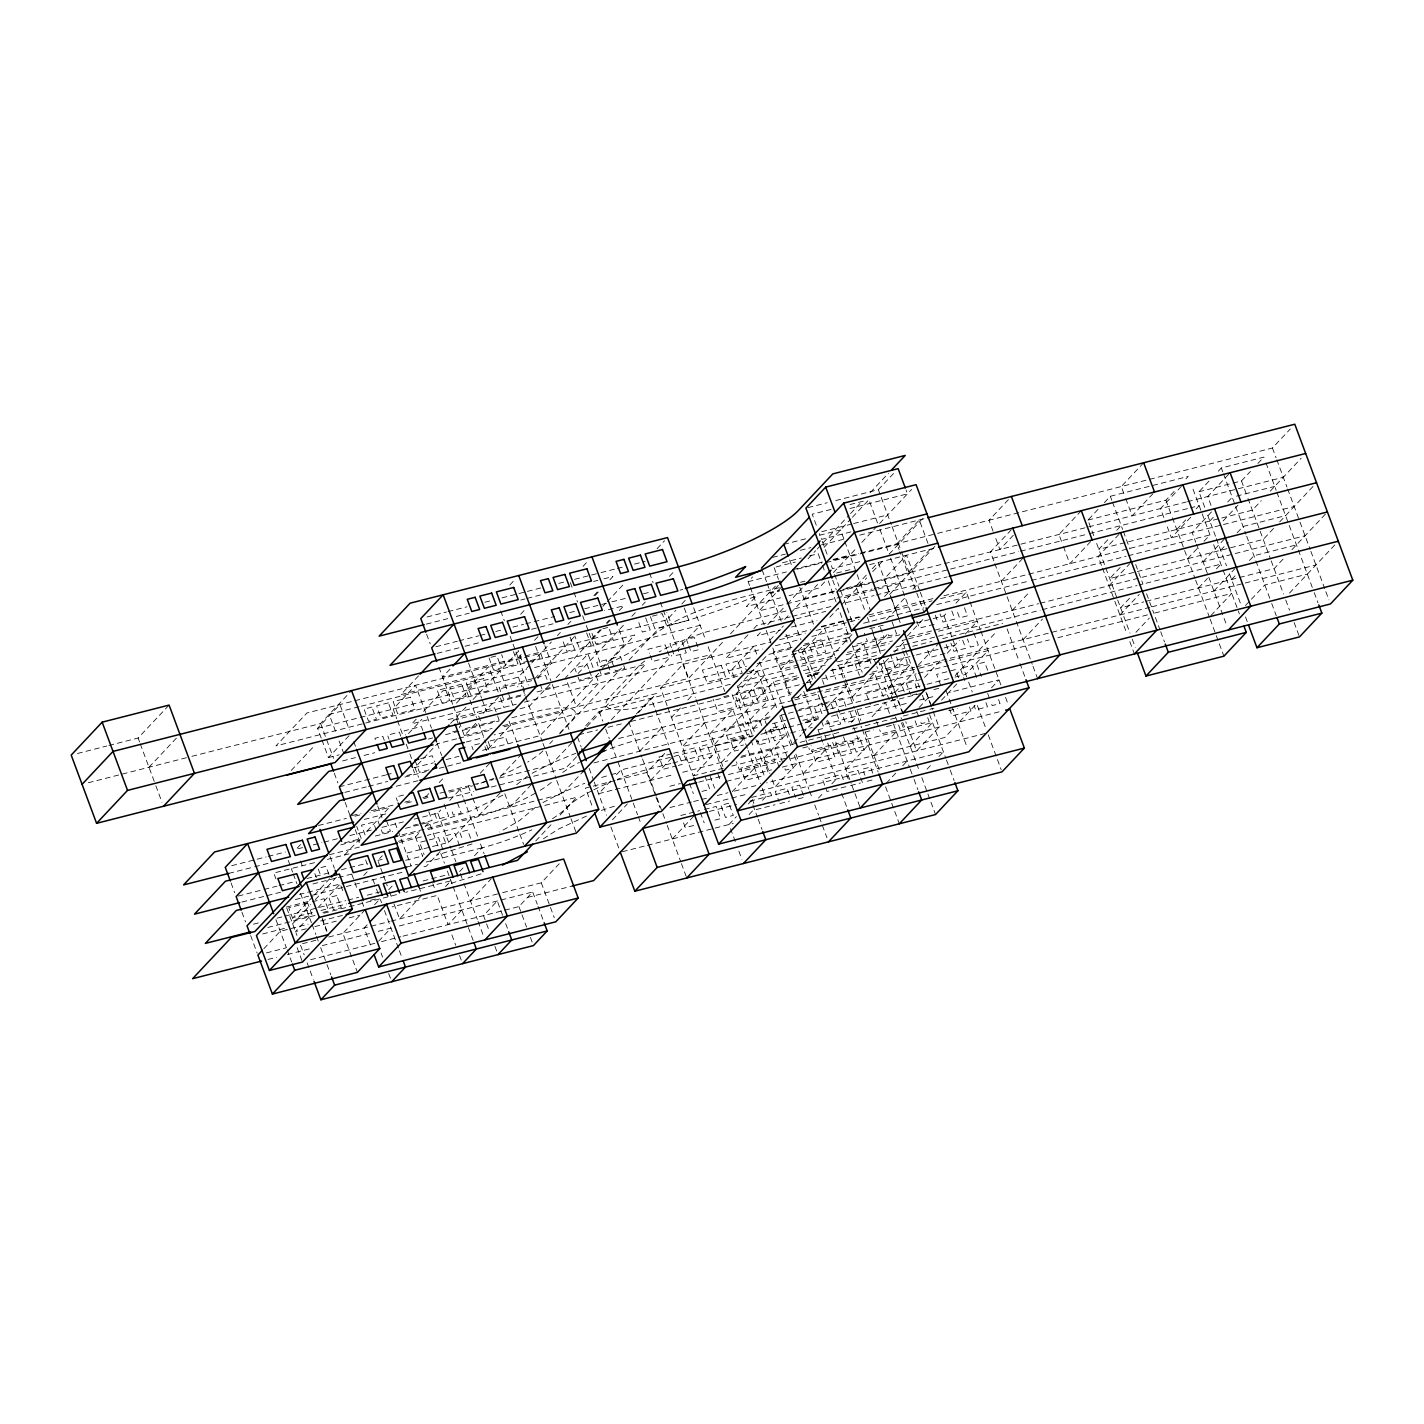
<?xml version="1.0" encoding="UTF-8"?>
<svg xmlns="http://www.w3.org/2000/svg" width="1424" height="1424" viewBox="0 0 1424 1424"><rect width="100%" height="100%" fill="white"/><g stroke="black" fill="none" stroke-linecap="round" stroke-linejoin="round"><path stroke-width="0.75" stroke-dasharray="5 3.75" d="M108.847 745.482L138.11 738.024L169.082 705.094M148.986 767.269L178.481 735.905M191.902 756.322L320.614 723.517L351.568 690.587M321.219 738.077L317.588 728.323L339.944 704.542L349.378 729.889M291.226 770.437L314.811 745.357M321.931 740.017L328.463 757.568L349.343 735.371M418.567 675.813L400.892 694.627L634.695 635.015L606.161 665.364M509.792 585.033L514.26 580.262M450.002 669.12L442.544 677.059L666.913 619.849L675.848 610.326M416.182 719.173L411.767 723.873L525.438 694.894M423.551 711.341L442.722 690.943L526.577 669.565M300.589 844.521L296.103 849.274L302.547 847.618M408.51 733.538L421.931 719.28M520.668 614.278L525.136 609.508M583.003 566.36L588.966 560.006M456.41 703.136L475.794 682.523M450.571 723.428L467.054 705.877M473.035 699.522L517.927 651.783M456.659 738.825L437.275 743.773L414.918 767.554L418.549 777.29M518.122 657.781L521.113 654.613M534.516 640.337L540.479 634M344.59 854.987L358.367 840.356L359.809 844.254M366.965 831.207L389.322 807.426L369.991 812.356M483.217 713.299L499.61 695.855L503.971 707.55M593.879 595.606L598.347 590.853M360.308 717.429L518.336 677.148L530.351 664.367M531.757 662.872L551.373 642.01M557.371 635.62L560.38 632.416M567.891 624.442L570.899 621.238M594.912 595.695L600.928 589.305M609.935 579.71L612.943 576.524L600.074 579.799M263.849 948.722L280.243 931.296L308.154 924.176M312.924 896.533L293.148 917.572L312.372 912.659M314.455 894.913L329.674 878.733M459.222 721.897L464.295 735.549L476.221 722.858M292.525 923.891L310.752 904.525M315.291 899.683L336.367 877.273M309.257 916.914L295.498 931.545L306.231 928.804M317.855 907.764L340.229 883.984L299.432 894.379M574.139 636.884L533.341 680.263L275.918 745.909L306.89 712.979L540.693 653.349L550.839 680.654M602.85 606.339L605.876 603.135M607.389 601.533L623.997 583.858M657.087 548.667L664.545 540.746M428.766 793.631L425.794 796.799L424.334 792.901M439.215 782.524L443.683 777.771M537.952 677.521L551.355 663.246L544.84 645.695M363.725 875.457L369.243 869.601M380.012 866.29L377.841 860.452L382.308 855.699M488.129 748.882L510.486 725.101M591.334 639.109L600.287 629.604M606.25 623.267L609.223 620.099M550.073 684.196L529.212 706.393L518.817 709.027M556.232 677.646L601.284 629.728M607.3 623.338L610.309 620.152M619.315 610.558L623.819 605.77L604.506 610.7M398.275 841.299L415.452 836.92L419.582 832.524M425.082 826.668L429.211 822.289L438.645 847.636M414.188 819.156L437.809 813.14L440.799 809.971M449.735 800.448L460.166 789.359A69.473 15.984 -20.4 0 0 472.59 785.834M480.226 773.268L490.657 762.178M578.037 673.552L625.884 622.662M631.864 616.307L636.35 611.537M642.331 605.182L645.321 601.996M669.458 576.328L673.926 571.576M365.274 909.616L342.899 933.396L352.066 958.014M374.601 904.703L380.119 898.847L381.561 902.745M388.716 889.697L393.184 884.945M500.5 776.543L521.362 754.346M602.21 668.354L624.566 644.574L618.052 627.041M598.65 673.338L540.088 735.638L480.297 750.875M367.143 924.799L364.17 927.967L371.041 946.444M440.087 851.534L426.328 866.166L422.038 867.252M535.406 793.15A69.473 15.984 -20.4 0 1 471.041 818.604L448.685 842.385L403.597 853.884M500.055 793.008L479.176 815.204L472.661 797.654M549.735 743.755L552.637 740.676M559.881 732.968L571.469 720.651A69.473 15.984 -20.4 0 0 554.221 708.333L544.235 709.508L509.899 718.266M559.632 733.947L621.469 668.176M629.016 660.149L659.187 628.055A160.111 36.828 -20.4 0 0 756.553 595.802L746.479 606.517L780.566 597.813M681.811 603.99L686.297 599.237M378.606 941.264L390.995 928.092L377.841 931.438M421.949 895.162L399.592 918.943L393.06 901.392M585.762 725.724L599.184 711.466L738.291 675.991M509.881 807.372L532.238 783.592M571.825 742.687L550.963 764.884L495.445 779.035M587.008 726.543L645.57 664.26L534.036 692.705M445.463 886.636L450.963 880.78L405.715 892.314M459.56 871.63L464.028 866.878M474.477 855.771L481.917 847.85A69.473 15.984 -20.4 0 0 531.9 829.8M576.56 756.749L565.987 767.999L490.888 787.152M611.305 719.796L671.736 655.521M749.576 585.584L748.134 581.686L752.602 576.934M636.225 714.065L651.142 698.205L654.755 707.959M667.126 705.699L660.594 688.148L682.95 664.367L770.989 641.921M584.196 770.348L561.839 794.129L394.163 836.885M638.433 712.676L656.446 693.506L494.146 734.891M461.839 910.025L448.079 924.657L437.204 895.411L392.116 906.91M470.436 900.876L491.316 878.679M535.762 840.943L550.981 824.763M560.113 815.044L576.862 797.244L427.271 835.39M502.761 725.742L688.664 678.34L724.478 640.23M730.476 633.876L775.35 586.154M778.287 585.406L770.829 593.345L779.231 591.209M781.367 587.151L759.01 610.932L835.532 591.423M808.031 558.795L815.632 550.714M817.145 549.112L849.024 515.185M850.555 513.583L861.182 502.28M870.295 492.579L888.505 473.195M824.104 547.368L850.965 518.817M852.46 517.215L868.889 499.753L878.252 524.922M835.746 500.554L878.341 489.678L893.56 473.498M610.487 781.046L598.561 793.738L613.121 790.017M616.45 774.709L620.935 769.957L752.335 736.439M747.974 634.837L725.848 658.369L762.445 649.041M753.866 628.571L756.82 625.439L790.16 616.93M639.643 751.249L662.018 727.45M680.423 707.888L671.469 717.393L804.578 683.449M687.863 699.949L693.826 693.613M760.345 632.576L757.354 635.763L780.797 629.782M767.821 624.62L785.781 605.538M787.276 603.936L802.228 588.041M784.677 619.422L789.163 614.652M790.64 613.085L817.518 584.499M402.992 936.155L518.923 906.59L532.683 891.958L537.275 904.276M502.654 892.67L541.298 882.809L559.187 863.781M769.886 640.177L783.307 625.919M824.638 581.953L818.907 588.041L789.092 595.641M833.467 572.555L855.842 548.756M861.823 542.402L876.757 526.524M879.605 523.498L911.609 489.447M617.215 779.996L646.852 772.449L664.741 753.421M612.427 819.815L627.325 803.955M650.519 780.494L672.893 756.696M704.702 722.858L682.345 746.639L759.633 726.934M742.331 699.326L764.688 675.546M866.273 575.154L855.842 586.243L865.258 611.59M872.236 568.799L878.199 562.462L891.246 597.564M801.623 647.226L780.761 669.422L834.553 655.716M829.783 617.286L838.38 608.137L851.552 643.541M841.37 604.969L866.718 578.002M872.698 571.647L883.147 560.522M922.485 518.692L889.128 554.167L879.694 528.838M796.942 675.813L773.374 681.829L713.157 745.856L753.883 735.46M667.838 707.657L693.221 775.884L715.578 752.103M721.381 762.427L743.737 738.647M753.207 728.572L775.564 704.791M884.607 596.46L889.074 591.708M930.157 549.219L907.8 573L899.826 551.551M806.536 682.826L852.246 634.214M889.555 594.538L937.846 543.167M797.743 697.671L803.706 691.334L814.581 720.58L802.655 733.253M672.27 838.985L694.645 815.187M895.055 608.262L906.981 595.588M912.944 589.233L917.412 584.481M886.565 619.689L895.518 610.166L897.69 616.022M732.256 791.673L754.613 767.892M764.083 757.817L786.44 734.036L756.375 741.708M1008.406 499.646L989.021 520.258L994.094 533.911M877.593 644.734L889.519 632.06M793.72 742.776L801.178 734.837M827.024 707.336L846.408 686.724M728.963 824.532L736.422 816.593M748.348 803.919L751.32 800.751L757.426 817.162M907.426 635.923L925.315 616.895M852.211 697.048L874.567 673.267L883.272 696.656M888.505 658.44L884.019 663.192L897.084 698.294M894.468 652.103L904.899 640.996M1011.325 529.728L990.463 551.925L994.077 561.661M749.095 814.564L753.563 809.811M762.516 800.306L765.489 797.137L761.146 785.425M1013.318 535.246L999.897 549.504L994.824 535.869M888.469 673.979L906.358 654.951M933.272 618.621L944.005 615.88L946.978 612.712M955.931 603.206L966.362 592.099L969.263 599.896M803.1 773.606L825.475 749.825M851.321 722.324L857.284 715.969M888.416 687.81L910.773 664.029L867.821 674.976M918.302 665.168L939.164 642.972M872.022 716.77L885.443 702.513L889.786 714.207M894.895 692.438L914.279 671.825M1001.339 581.17L1023.696 557.389M924.568 677.361L941.246 659.632M947.298 653.189L959.349 640.373M965.312 634.036L977.238 621.345L938.594 631.206M1081.314 510.682L1058.94 534.463L1062.571 544.199M818.462 798.081L824.425 791.744M831.865 783.823L836.351 779.07L823.286 743.969M845.803 768.996L868.159 745.215M1093.757 535.673L1087.954 520.08L1098.385 508.973M1104.348 502.636L1110.311 496.282L1188.257 476.417L1183.789 481.17M1143.65 462.764L1121.275 486.545L1124.907 496.282M873.962 755.539L896.319 731.758M919.192 707.425L928.145 697.902M1012.215 610.415L1030.104 591.387M955.148 675.635L995.785 632.416M941.513 700.163L956.661 684.054M1090.695 541.512L1069.816 563.708L1063.301 546.157M910.167 746.301L932.524 722.52L790.765 758.672M1107.783 539.803L1098.83 549.326L1252.337 510.184L1261.29 500.661M1116.719 530.298L1121.204 525.545M1153.031 493.594L1132.151 515.791L1125.636 498.24M1119.033 534.285L1098.153 556.481L1101.784 566.218M886.315 783.2L896.764 772.093M902.727 765.756L907.195 761.003M1023.091 639.661L1042.457 619.048M1087.954 520.08L1165.9 500.198L1176.331 489.108M975.12 705.236L944.806 737.472L766.61 782.897M991.531 687.774L998.989 679.835L949.612 692.438M1181.368 486.367L1160.507 508.564L1165.58 522.216M927.006 769.209L932.969 762.855M938.932 756.518L943.4 751.765L748.312 801.516M1120.154 567.464L1109.705 578.571L1263.23 539.429L1273.661 528.322M1109.047 585.727L1129.908 563.53M1204.757 507.371L1198.955 491.761L1209.385 480.671M1218.339 471.166L1221.311 467.98L1263.836 457.14L1265.277 461.056M1176.776 529.443L1185.711 519.938M1196.142 508.831L1199.133 505.662L1190.517 507.852M1228.609 474.317L1207.73 496.513L1211.361 506.268M1190.749 517.197L1171.382 537.809L1166.292 524.157M1129.535 598.294L1120.581 607.817L1143.757 601.907M1211.539 511.892L1192.155 532.505L1195.786 542.259M1232.97 483.092L1241.461 480.938L1250.414 471.415M1257.873 463.494L1263.836 457.14M937.615 533.377L1272.433 448.008L1290.322 428.98M1119.923 614.972L1139.289 594.36M1209.83 521.006L1214.298 516.253M1227.719 501.996L1232.205 497.225M1187.652 558.689L1198.082 547.599M1204.045 541.245L1210.008 534.908L1191.888 486.171M1223.074 521.006L1237.99 505.146M1135.943 632.292L1149.346 618.034M1203.031 561.75L1225.388 537.969M1270.244 491.155L1301.198 458.225M1220.706 550.251L1228.164 542.33M1237.118 532.825L1243.081 526.471L1285.587 515.63M1198.527 587.934L1207.463 578.429M1216.416 568.906L1220.884 564.153L1139.111 584.997M1213.907 590.996L1234.786 568.799M1279.624 521.985L1316.541 482.718M1231.582 579.497L1236.068 574.744M1249.471 560.486L1253.957 555.716L1296.463 544.876M1210.898 615.595L1231.76 593.399L1150.183 614.207M1283.042 559.151L1274.106 568.674L1145.857 601.355M1291.995 549.646L1325.94 513.548M1245.448 605.574L1249.916 600.821M1251.411 599.237L1264.832 584.961L1307.339 574.121M1289.45 593.149L1338.293 541.209M516.627 784.695L527.574 776.098M535.62 807.194L519.368 820.687L499.735 832.025M543.416 838.772L558.724 828.964L586.546 816.041M532.042 773.321L552.494 762.766L575.83 753.314M502.85 795.126L472.092 810.398L425.776 825.938M542.918 802.566L563.37 792.011L584.837 783.253M472.02 843.951L436.652 855.183M481.027 873.891L447.528 884.429M601.32 810.434L616.343 805.557M601.729 777.451L609.223 775.172M611.038 774.674L618.354 772.698M808.049 507.603L827.219 502.725M831.1 509.383L812.196 514.206L816.522 525.83M849.986 504.559L866.789 500.287M849.986 508.493L907.497 493.825L906.056 489.963M427.093 616.966L446.442 612.017M448.079 611.608L466.983 606.784M484.89 602.227L492.17 600.358M501.996 597.866L543.737 587.222M558.813 583.377L565.275 581.722M574.637 579.337L598.97 573.124M601.07 572.59L615.773 568.852M617.375 568.443L623.783 566.805M634.481 564.082L645.161 561.359M426.328 624.104L447.777 618.639M456.356 616.45L469.226 613.174M520.703 600.038L524.993 598.952M527.147 598.4L542.152 594.573M593.63 581.455L597.92 580.351M821.684 531.704L851.499 524.103M853.635 523.551L887.704 514.865M783.823 544.377L806.91 538.503M819.512 535.282L840.498 529.924L844.112 539.625M850.965 531.882L821.577 539.376L819.405 533.573M772.609 557.371L785.372 554.114M800.252 550.323L810.879 547.617M821.506 544.894L844.895 538.931M859.758 535.139L925.707 518.336M435.869 646.745L457.318 641.263M458.955 640.853L478.678 635.816M479.959 635.496L486.26 633.894M495.783 631.473L502.191 629.835M512.871 627.112L523.551 624.388M525.687 623.837L554.612 616.467M569.689 612.623L574.833 611.305M584.659 608.796L609.846 602.37M611.946 601.836L626.649 598.098M643.434 593.808L649.736 592.206M782.452 562.818L801.338 557.994M809.74 555.858L818.141 553.705L821.737 563.406M437.204 653.349L462.942 646.799M465.078 646.247L480.102 642.42M531.579 629.283L553.028 623.819M776.08 566.948L795.251 562.053M793.186 569.564L822.574 562.071M833.076 559.401L849.861 555.111M748.134 581.686L786.386 571.932M797.013 569.226L820.402 563.263M833.147 560.006L858.654 553.509M860.79 552.957L935.479 533.911M77.466 753.492L106.747 746.016M826.169 562.587L898.58 544.11M859.74 561.661L832.453 568.621L830.263 562.783M490.977 657.301L496.869 655.788L501.408 667.981L493.541 669.992L489.002 657.799M602.886 628.767L608.671 627.29M652.352 616.147L662.196 613.637L666.735 625.83L654.915 628.838L650.394 616.645M779.248 587.703C734.25 599.593 684.997 608.902 648.027 639.216A69.473 15.984 -20.4 0 1 597.973 667.642M800.502 582.274L805.041 581.117M836.636 573.053L851.516 569.262M869.583 564.652L936.583 547.581M768.942 592.971L779.693 590.23M528.429 661.092L522.661 662.569L518.122 650.376M530.351 660.594L539.981 658.137L535.442 645.962M1198.955 491.761L1230.834 483.644M359.097 706.731L329.211 714.367L336.082 732.826M361.233 706.197L500.038 670.811L513.014 705.699M534.57 667.536L700.145 625.314L677.788 649.095L688.664 678.34M804.062 598.81L835.55 590.782M846.052 588.112L860.737 584.356M842.812 589.572L1186.263 501.996M1187.509 501.675L1283.309 477.254M88.341 782.737L189.748 756.874M839.163 591.28L909.455 573.356M317.588 728.323L358.172 717.981M785.995 611.003L705.236 632.22A69.473 15.984 -20.4 0 0 659.205 651.872M794.592 608.813L872.058 589.055M874.211 588.521L1018.374 551.747M1020.527 551.195L1087.242 534.196M1089.396 533.644L1188.595 508.35M1236.441 496.157L1274.711 486.385M900.004 583.413L843.328 597.866L839.697 588.13M532.95 678.625L521.131 681.633L525.67 693.808M792.242 616.396L830.975 606.517M846.034 602.69L874.016 595.552M876.169 595.001L947.174 576.898M796.39 618.853L825.795 611.359M520.935 695.019L503.615 699.433L499.094 687.258L516.414 682.826L517.927 686.902M550.073 687.596L542.206 689.608L539.927 683.502M791.441 627.058L817.002 620.544M448.133 719.654L456 717.643L459.774 727.806M460.735 716.432L472.537 713.424L474.05 717.482M453.597 720.188L516.289 704.204M524.388 702.139L711.021 654.559M821.239 626.453L859.028 616.823M784.927 636.35L810.772 629.764M821.452 627.023L860.256 617.144M868.729 614.972L933.307 598.507M943.934 595.802L1128.075 548.845M1130.211 548.311L1294.185 506.499M779.569 639.732L805.343 633.164M816.077 630.423L859.01 619.476M869.744 616.734L932.008 600.857M940.605 598.667L966.362 592.099M328.463 757.568L339.143 754.845M775.35 645.748L799.024 639.714M811.929 636.421L846.354 627.628M863.567 623.249L923.82 607.888M936.725 604.595L1029.267 580.992M1031.403 580.44L1126.081 556.303M1128.235 555.752L1210.008 534.908M452.672 731.829L458.564 730.334M465.256 728.625L477.076 725.617L474.797 719.529M342.579 760.932L355.448 757.639M364.028 755.45L374.761 752.726M428.393 739.056L432.682 737.952M445.552 734.677L499.183 720.989M750.341 657.852L742.474 659.864L747.013 672.057M792.064 647.226L773.179 652.032L777.718 664.225L792.403 660.469M804.667 644.004L808.601 643.007L813.14 655.182L801.32 658.208L798.312 650.074M848.223 632.897L844.023 633.965L847.049 642.099M790.623 648.828L767.696 654.684L736.742 687.614L794.823 672.787M850.466 633.573L803.118 645.642L815.525 678.999M869.833 628.643L884.891 624.798M464.295 735.549L492.081 728.465M792.581 651.836L849.256 637.382M458.813 738.273L488.948 730.583M504.025 726.738L562.444 711.858M660.594 688.148L746.479 666.254M757.212 663.513L789.412 655.307M791.566 654.755L849.541 639.981M916.095 623L931.118 619.173M466.378 741.975L483.466 737.614M748.971 671.558L754.88 670.045M856.963 644.022L867.447 641.334L864.439 633.217M872.182 640.141L883.984 637.115L880.21 626.969M934.108 624.335L919.406 628.091L916.397 619.974M746.781 673.819L797.796 660.807M799.914 660.273L840.302 649.985M853.065 646.727L899.897 634.784M420.703 758.672L432.237 755.717L434.516 761.822M479.479 743.684L471.611 745.678L473.124 749.754M490.07 740.978L505.449 737.062L508.475 745.179M847.369 652.441L892.492 640.942M909.687 636.546L1038.612 603.669M1040.179 603.278L1305.06 535.744M730.334 684.303L648.792 705.094A69.473 15.984 -20.4 0 1 609.757 696.977L638.13 666.788A69.473 15.984 -20.4 0 1 646.015 660.095M743.221 681.028L799.042 666.788M801.178 666.236L835.532 657.479L854.382 708.173M846.265 654.737L889.217 643.79M906.394 639.412L902.086 640.515L904.97 648.436M908.53 638.878L929.997 633.395M339.339 786.813L385.53 775.048M386.331 774.834L393.914 772.894M414.081 767.767L433.305 762.855M446.121 759.597L458.937 756.322M803.439 670.597L827.113 664.563M837.864 661.822L887.366 649.202M895.963 647.012L1040.143 610.237M1042.279 609.686L1136.957 585.549M805.521 673.623L822.663 669.262M837.65 665.435L878.377 655.04M893.382 651.213L904.098 648.49M912.659 646.3L931.955 641.387M942.67 638.646L1002.674 623.356M406.855 775.528L414.74 773.535L413.227 769.458M429.069 769.868L419.457 772.324L414.918 760.131M344.875 792.367L366.324 786.885M368.46 786.351L387.773 781.42M404.932 777.041L426.381 771.577M439.268 768.301L460.717 762.819M723.695 696.674L732.096 694.538L736.635 706.713L717.732 711.537L713.21 699.344M798.757 677.539L784.054 681.277L788.593 693.47L794.877 691.868M819.476 672.253L807.675 675.261L811.449 685.407M578.892 734.713L597.599 729.942M607.995 727.29L624.62 723.054M630.903 721.452L798.811 678.643M807.319 676.471L817.946 673.766M830.708 670.508L877.54 658.564M813.994 674.887L818.302 673.801M831.207 670.508L876.401 658.974M396.192 786.262L418.763 780.512M806.732 682.915L813.175 681.259L802.299 652.014L824.656 628.233L834.802 655.538M821.755 679.07L868.996 667.037M879.729 664.296L914.083 655.538M916.237 654.987L941.994 648.418M944.148 647.867L954.881 645.125M872.04 672.199L878.323 670.579L876.828 666.521M944.984 653.58L930.281 657.336L927.273 649.219M618.639 738.522L790.836 694.609M403.579 795.055L395.89 797.013L397.403 801.071M793.791 698.116L815.311 692.634M817.429 692.1L914.778 667.269M916.273 666.895L1149.827 607.336M1151.963 606.802L1315.936 564.99M792.741 700.412L638.575 739.715A69.473 15.984 -20.4 0 0 604.88 750.733M794.877 699.86L816.361 694.396M824.941 692.206L917.27 668.657M919.406 668.123L947.316 661.003M949.47 660.451L988.114 650.59L965.757 674.371L955.023 677.112M352.351 815.525L360.948 813.318M371.201 810.719L394.306 804.827M404.79 802.139L413.191 800.003M422.821 797.547L429.656 795.802M439.909 793.186L493.309 779.587M318.478 825.493L346.388 818.373M354.968 816.183L361.411 814.546M406.499 803.047L412.942 801.392M423.676 798.668L427.965 797.565M449.432 792.1L460.166 789.359L463.067 797.155M798.063 703.99L819.53 698.508M821.684 697.956L916.148 673.872M918.302 673.321L1049.257 639.928M1057.854 637.738L1148.029 614.759M364.33 819.423L385.779 813.941M447.99 798.081L473.729 791.53M770.135 716.859L764.225 718.355L767.251 726.489M799.131 709.455L813.816 705.717L818.355 717.892L803.67 721.648M822.485 703.509L818.551 704.506L822.324 714.652M824.46 702.993L830.352 701.498L833.378 709.615M593.933 762.89L769.316 718.177M779.943 715.471L923.055 678.981M772.52 723.641L787.543 719.814M789.697 719.262L828.341 709.419M830.495 708.867L924.959 684.784M927.113 684.232L952.87 677.664M231.703 865.685L266.057 856.928M268.193 856.394L285.37 852.015M313.28 844.895L321.877 842.705M324.013 842.154L339.054 838.327M349.788 835.585L371.255 830.103M381.988 827.362L403.455 821.897M671.612 753.759L659.027 756.981L663.548 769.156L676.151 765.952M673.712 753.225L677.913 752.157L682.452 764.35L678.251 765.418M802.816 720.313L819.619 716.023M768.764 730.548L776.632 728.536L774.371 722.449M764.599 732.737L786.03 727.272M805.308 722.36L820.313 718.533M891.032 700.501L895.322 699.398M912.464 695.037L916.753 693.933M933.895 689.572L940.321 687.934M760.914 734.25L786.671 727.682M788.825 727.148L816.397 720.117M831.438 716.272L921.648 693.274M344.466 842.866L361.269 838.594L356.73 826.401M413.227 825.333L417.428 824.265M419.528 823.731L432.113 820.527L428.339 810.363M228.837 873.375L252.546 867.341M254.7 866.789L269.777 862.944M340.87 844.806L360.272 839.857M375.349 836.013L392.704 831.598M405.502 828.323L429.211 822.289M670.793 763.531L649.451 768.96A69.473 15.984 -20.4 0 0 617.446 779.32M672.929 762.979L743.488 744.983M790.729 732.951L799.327 730.761M801.463 730.209L812.196 727.468M825.083 724.193L908.815 702.833M919.548 700.092L934.589 696.265M615.097 780.548L585.46 788.095L593.096 808.618M738.593 750.021L734.41 751.089L729.871 738.914L748.757 734.09L750.27 738.148M817.857 729.818L824.14 728.216L821.132 720.081M329.353 854.738L359.4 847.066M400.197 836.671L419.528 831.741M428.108 829.551L471.041 818.604M314.544 862.641L273.746 873.054L275.918 878.893M327.413 859.366L348.898 853.884M399.503 842.474L425.135 835.924M741.245 756.233L753.848 753.029L758.387 765.204L739.483 770.028L736.475 761.893M615.186 789.501L674.139 774.46M682.737 772.271L727.824 760.772M740.694 757.497L839.466 732.31M852.353 729.017L860.933 726.827M865.205 725.742L897.156 717.589M903.368 716.023L927.825 709.775M929.854 709.259L933.93 708.226M693.221 775.884L723.285 768.23M731.865 766.041L787.686 751.801M802.727 747.974L811.306 745.784M864.991 732.096L873.571 729.907M886.458 726.614L895.037 724.424M948.722 710.736L957.302 708.547M238.289 896.034L261.891 890.018M264.045 889.466L276.932 886.173M279.068 885.639L296.245 881.26M306.979 878.519L330.599 872.485M341.333 869.761L347.776 868.106M349.93 867.572L367.107 863.193M377.841 860.452L382.13 859.348M669.903 786.226L680.387 783.538M785.55 758.28L779.64 759.793L775.101 747.6L782.986 745.589L787.508 757.782M698.792 782.114L720.259 776.65M728.465 774.549L780.388 761.306M241.866 902.068L280.653 892.189M312.977 883.948L352.066 873.98M405.609 860.327L422.91 855.913M726.454 781.349L771.541 769.85M782.292 767.109L1001.286 711.27M701.979 791.388L709.846 789.377L705.325 777.184M406.783 867.002L417.517 864.261M426.096 862.072L481.917 847.85M295.355 899.559L404.861 871.63M669.992 807.533L691.459 802.068M693.613 801.516L706.482 798.241M717.233 795.5L727.967 792.759M734.392 791.121L755.877 785.639M286.366 907.052L309.097 901.267M312.354 901.748L324.174 898.74L328.695 910.933L320.827 912.944M706.251 804.578L747.048 794.183M759.918 790.907L985.355 733.413M253.454 924.176L259.898 922.538M277.075 918.16L345.765 900.644M347.919 900.093L358.652 897.351M367.25 895.162L380.119 891.887M423.07 880.94L446.673 874.906M680.779 815.471L699.665 810.648M704.382 809.437L716.201 806.429L720.722 818.622L712.854 820.633M751.623 797.404L770.509 792.581L772.787 798.668M320.934 910.488L346.566 903.955M709.33 811.449L736.617 804.489M370.418 900.288L376.719 898.686M267.819 927.469L315.701 915.258M323.853 913.193L397.296 894.468M262.639 933.966L287.434 927.647M693.702 825.511L685.3 827.647L683.039 821.559M756.162 809.58L775.048 804.774M779.765 803.563L789.608 801.053M798.277 798.846L804.168 797.333M845.909 786.707L827.006 791.513L822.467 779.337L841.37 774.514L843.631 780.601M850.626 785.496L860.47 782.986M867.163 781.278L873.054 779.782M320.631 920.99L342.508 915.418M314.829 926.615L336.295 921.132M349.183 917.857L359.916 915.116M622.395 851.694L645.268 845.874M647.333 845.34L733.218 823.446M266.395 952.905L285.797 947.957M302.529 943.685L317.997 939.751M328.73 937.01L389.678 921.47M390.995 921.132L500.5 893.204M267.997 959.456L276.612 957.248M287.381 954.507L311.073 948.473M369.51 933.557L320.133 946.159L326.238 962.571M399.379 925.938L532.683 891.958M527.539 897.44L572.323 886.013M310.663 959.687L375.082 943.275M381.525 941.62L400.838 936.707M1272.433 448.008L1276.064 457.745M1276.776 459.703L1286.94 486.99M1287.652 488.948L1299.258 520.134M1299.987 522.092L1310.133 549.379M1310.863 551.337L1325.103 589.607M1325.851 591.654L1328.912 599.878M1266.007 462.996L1276.153 490.301M1276.883 492.241L1288.489 523.445M1289.201 525.385L1313.444 590.551M1314.21 592.598L1318.019 602.868M1241.461 480.938L1247.264 496.531M1247.994 498.471L1270.475 558.92M1271.205 560.86L1283.522 594.004M1285.73 599.967L1289.557 610.22M1294.131 622.537L1299.471 636.902M1221.311 467.98L1222.771 471.878M1223.501 473.836L1245.964 534.285M1246.694 536.225L1270.938 601.391M1271.703 603.438L1276.278 615.755M1207.659 515.168L1215.633 536.617M1216.363 538.557L1226.509 565.862M1229.41 573.658L1241.016 604.844M1245.519 616.966L1247.798 623.125M1213.64 544.662L1222.344 568.051M1223.056 570.009L1239.396 613.922M1196.516 544.199L1208.104 575.403M1208.834 577.343L1226.883 625.884M1165.9 500.198L1171.703 515.791M1172.415 517.749L1194.896 578.18M1195.626 580.138L1209.403 617.179M1210.169 619.226L1215.509 633.609M1216.274 635.656L1223.91 656.179M1110.311 496.282L1111.77 500.198M1112.5 502.138L1122.646 529.443M1123.376 531.383L1129.891 548.934M1135.693 564.527L1142.956 584.036M1146.569 593.772L1153.832 613.281M1155.345 617.375L1159.937 629.693M1160.702 631.74L1164.512 642.01M1096.658 543.47L1116.968 598.062M1117.68 600.002L1130.015 633.164M1132.222 639.109L1135.284 647.315M1102.514 568.176L1114.12 599.362M1114.832 601.32L1126.776 633.431M1129.837 641.654L1134.412 653.954M994.806 563.619L1006.412 594.805M1007.124 596.763L1032.24 664.278M1033.005 666.343L1037.58 678.643M1007.088 628.892L1019.175 661.395M1019.922 663.424L1025.209 677.646M969.993 601.854L980.139 629.141M980.869 631.099L1001.161 685.692M1005.522 697.386L1008.423 705.183M964.422 607.728L967.43 615.844L959.562 617.856L956.536 609.721M973.785 632.915L978.306 645.09L970.438 647.101L967.412 638.967M987.669 670.277L984.66 662.16L976.775 664.154L981.314 676.347M998.544 699.522L1000.057 703.581L992.19 705.592L990.677 701.534M987.651 693.399L989.929 699.504M927.985 543.363L919.281 519.974L896.924 543.754L899.096 549.593M951.819 610.932L954.845 619.066L943.026 622.074L940.018 613.94M962.695 640.177L965.721 648.312L953.902 651.32L950.894 643.185M976.597 677.557L972.058 665.364L960.257 668.372L964.778 680.565M985.96 702.726L987.473 706.802L975.654 709.811L974.141 705.752M944.005 615.88L951.98 637.329M952.709 639.287L967.928 680.227M968.658 682.185L972.272 691.922M977.362 705.574L986.049 728.963M988.274 734.926L1001.25 769.814M935.283 615.15L938.309 623.267M946.159 644.396L949.185 652.512M958.548 677.699L955.522 669.583L936.636 674.389L941.157 686.582M969.424 706.945L970.937 711.003L952.051 715.827L949.772 709.739M919.584 590.337L906.536 555.235L884.179 579.016L889.982 594.609M920.313 592.277L925.386 605.93M878.341 489.678L880.513 495.499M881.225 497.439L891.335 524.619M892.065 526.56L900.769 549.967M901.481 551.907L923.962 612.356M946.123 690.889L948.384 696.995M949.149 699.024L951.41 705.111M952.158 707.141L967.27 747.76M890.57 558.083L910.684 612.16M891.976 599.504L897.779 615.097M890.712 596.567L899.398 619.956M926.721 693.435L930.548 703.705M898.419 617.963L900.591 623.819M925.974 692.064L932.489 709.615M933.218 711.555L939.021 727.148L916.647 750.929L905.771 721.683M905.7 650.376L919.477 687.418M922.378 695.215L925.28 703.029M929.623 714.723L945.696 757.924M946.462 759.971L949.505 768.177M950.271 770.242L954.098 780.494M892.047 621.718L896.586 633.911L888.718 635.923L887.205 631.864M902.923 650.964L907.462 663.157L899.594 665.168L896.568 657.034M916.825 688.344L913.799 680.209L905.931 682.221L910.47 694.414M927.7 717.589L929.213 721.648L921.346 723.659L919.833 719.601M916.807 711.466L919.067 717.571M890.338 654.186L894.859 666.361L883.058 669.387L880.797 663.281M904.222 691.548L901.214 683.431L889.395 686.439L892.421 694.556M915.098 720.793L916.611 724.852L904.81 727.878L901.036 717.714M844.824 541.547L856.394 572.662M857.123 574.62L870.901 611.661M867.447 617.446L871.061 627.183M871.791 629.141L880.495 652.53M883.396 660.327L902.976 712.979M873.143 633.947L880.406 653.456M897.796 700.234L902.869 713.887M878.27 660.505L890.587 693.666M891.317 695.606L897.12 711.199M901.463 722.911L915.97 761.893M916.7 763.851L919.601 771.648M921.809 777.593L927.149 791.958M927.914 794.022L935.55 814.546M876.063 664.492L873.802 658.404L854.898 663.21L859.437 675.403M889.217 699.825L884.678 687.65L865.774 692.456L870.313 704.649M895.554 716.895L897.814 722.983M898.58 725.012L900.093 729.07L881.189 733.894L879.676 729.836M870.936 663.513L863.692 644.022L841.335 667.803L844.948 677.539M893.418 723.944L909.491 767.162M910.239 769.209L913.3 777.415M914.066 779.462L917.875 789.733M822.289 541.334L827.362 554.986M834.624 574.477L838.967 586.172M844.094 599.931L853.243 624.549M832.684 580.138L836.315 589.874M822.467 565.328L824.621 571.149M828.234 580.85L836.208 602.299M852.317 645.588L862.232 672.27M876.668 721.701L878.928 727.806M845.678 679.497L854.382 702.886M857.284 710.683L860.897 720.437M865.258 732.132L879.765 771.132M885.603 786.831L890.943 801.196M891.709 803.243L899.327 823.766M855.112 710.131L861.645 727.664M862.357 729.622L878.092 771.897M850.253 712.659L853.279 720.775L845.411 722.787L842.385 714.67M872.77 773.179L870.491 767.091L862.624 769.102L864.884 775.19M832.079 669.031L835.852 679.195M845.981 706.411L842.955 698.276L835.087 700.288L839.608 712.481M853.83 727.522L856.091 733.627M856.856 735.656L858.369 739.715L850.484 741.726L848.971 737.668M789.59 559.881L791.744 565.702M799.718 587.115L813.496 624.157M825.706 675.101L827.985 681.206M836.903 713.833L840.676 723.997L828.875 727.005L826.614 720.918M862.428 782.488L857.907 770.295L846.087 773.303L848.366 779.409M822.502 680.369L824.015 684.428M843.506 736.831L845.767 742.919L833.948 745.945L831.687 739.839M774.122 567.66L778.465 579.354M794.414 622.252L800.947 639.803M818.248 694.912L822.609 706.607M827.682 720.259L832.025 731.954M832.755 733.912L851.143 783.36M851.908 785.425L860.31 807.995M824.71 734.962L826.97 741.05M827.718 743.079L829.231 747.137L810.345 751.961L808.832 747.903M762.178 570.098L766.504 581.722M767.216 583.662L781.705 622.591M786.048 634.285L791.121 647.938M818.213 730.316L822.574 742.011M841.691 793.435L847.031 807.8M750.306 587.542L765.525 628.482M766.254 630.44L772.057 646.033M772.787 647.973L790.178 694.77M805.806 739.768L808.067 745.873M773.374 681.829L781.669 704.168M781.349 715.115L792.225 744.36M795.856 754.097L808.903 789.199M809.633 791.139L812.534 798.953M814.742 804.898L818.569 815.151M819.316 817.216L826.952 837.739M756.714 654.097L753.812 646.3L731.455 670.081L734.339 677.877M759.615 661.893L777.006 708.689M779.907 716.486L791.513 747.689M794.414 755.485L797.315 763.282L774.959 787.063L770.598 775.368M788.771 755.913L793.293 768.088L785.425 770.099L783.912 766.041M803.421 795.304L799.647 785.158L791.78 787.169L795.553 797.315M780.904 757.924L783.164 764.012M765.293 729.871L769.832 742.064L758.013 745.072L755.005 736.956M779.195 767.251L776.169 759.117L764.368 762.125L768.889 774.318M789.323 794.467L787.045 788.362L775.243 791.37L779.017 801.534M761.769 725.653L759.508 719.565L747.689 722.573L752.228 734.766M737.24 685.692L754.649 732.47M757.55 740.266L769.868 773.428M751.035 740.177L753.296 746.283M747.369 748.383L732.862 709.383L710.505 733.182L722.822 766.326M748.081 750.341L760.416 783.485M693.63 607.763L705.218 638.967M708.12 646.763L724.763 691.494M684.232 608.012L688.771 620.205L671.452 624.62L666.913 612.445M752.37 799.434L753.883 803.492M758.191 819.209L762 829.48M687.97 643.541L686.457 639.483L694.325 637.471L698.864 649.647L690.978 651.658L688.718 645.57M649.504 573.053L653.135 582.808M660.38 602.299L662.552 608.155M663.281 610.095L676.329 645.197M682.95 664.367L695.286 697.511M696.016 699.469L722.11 769.654M671.434 647.76L669.921 643.684L681.74 640.675L686.261 652.868L674.46 655.877L672.181 649.789M717.91 773.98L720.936 782.096M666.717 648.952L665.204 644.894L647.884 649.308L649.397 653.367M667.464 650.982L669.725 657.087L652.406 661.501L650.145 655.396M730.494 828.626L735.834 842.99M738.878 851.196L741.94 859.42M710.042 775.973L714.581 788.166M645.659 617.856L650.198 630.049L642.331 632.042L637.792 619.867M689.536 783.431L693.328 793.595M700.43 812.677L704.204 822.841M655.485 709.917L668.532 745.001M621.843 660.398L620.33 656.339L610.878 658.742L615.417 670.935L624.851 668.515L622.591 662.427M609.419 629.319L613.192 639.483L595.873 643.897L591.352 631.704M628.767 721.986L641.832 757.087M642.544 759.045L656.322 796.087M657.051 798.027L661.395 809.74M662.854 813.638L666.485 823.375M667.197 825.333L680.672 861.556M681.437 863.603L686.777 877.967M646.852 772.449L659.828 807.337M570.312 582.576L573.213 590.373M573.925 592.331L577.557 602.067M582.63 615.72L585.531 623.516M586.261 625.474L588.432 631.313M589.162 633.271L601.48 666.414M586.617 632.915L591.156 645.09L579.337 648.116L574.815 635.923M593.043 667.571L587.97 653.919L565.613 677.699L576.489 706.945L598.845 683.164L595.944 675.368M588.771 668.835L587.258 664.759L574.673 667.981L576.186 672.039M589.536 670.864L591.797 676.952L579.194 680.156L576.934 674.068M599.184 711.466L602.797 721.203M605.698 729.017L609.33 738.753M611.501 744.61L617.304 760.202M618.034 762.16L631.811 799.202M633.253 803.1L637.614 814.795M638.326 816.753L641.227 824.549M570.081 637.133L574.62 649.308L566.752 651.32L562.213 639.127M577.539 737.187L581.17 746.941M589.144 768.39L593.488 780.085M594.217 782.043L606.535 815.187M610.896 826.881L618.87 848.33M552.298 684.552L568.977 729.391M547.047 679.462L545.534 675.403L537.667 677.415L539.18 681.473M500.714 610.985L504.345 620.739M510.148 636.332L512.32 642.188M513.049 644.129L515.221 649.985M515.951 651.943L528.268 685.086M513.405 651.587L517.944 663.762L506.125 666.77L501.604 654.595M518.336 677.148L521.967 686.884M522.679 688.842L524.851 694.681M525.581 696.639L542.259 741.477M542.989 743.435L545.161 749.273M545.89 751.231L556.036 778.519M556.766 780.477L570.241 816.7M571.006 818.747L576.346 833.111M498.169 691.957L488.735 666.61L466.378 690.391L476.524 717.678M509.044 721.203L517.019 742.652M496.086 711.875L494.573 707.817L477.254 712.231L481.793 724.407L499.112 719.992L496.851 713.905M468.532 663.014L481.579 698.116M482.309 700.074L486.67 711.769M541.298 882.809L554.274 917.697M488.129 741.477L491.155 749.594M478.695 723.534L485.958 743.025M486.67 744.983L490.301 754.72M504.808 793.72L519.048 831.99M519.796 834.055L523.623 844.307M484.925 746.728L486.438 750.804M538.041 906.323L543.381 920.687M426.595 634.161L430.226 643.915M438.93 667.304L452.707 704.346M453.419 706.304L458.492 719.957M518.923 906.59L521.22 912.748M521.985 914.795L526.56 927.113M530.387 937.366L533.43 945.589M468.3 785.959L471.931 795.696M463.797 799.095L477.574 836.155M480.475 843.951L484.107 853.688M502.601 915.347L497.261 900.983L483.501 915.614L485.798 921.773M505.662 923.571L508.706 931.777M425.669 712.57L415.523 685.282L393.166 709.063L396.78 718.8M427.129 716.468L431.472 728.162M437.275 743.773L441.636 755.468M457.46 802.94L461.251 813.104L453.366 815.098L451.105 809.01M470.614 838.273L467.588 830.156L459.721 832.168L462.747 840.285M422.875 730.53L421.362 726.471L404.042 730.886L405.555 734.962M444.11 804.115L448.649 816.308L436.848 819.316L433.822 811.199M459.525 845.553L454.986 833.36L443.184 836.386L446.21 844.503M486.563 923.838L488.841 929.997M494.947 946.408L498.008 954.614M437.809 813.14L450.856 848.223M451.586 850.181L455.947 861.876M460.29 873.571L463.192 881.385M463.921 883.325L477.307 919.352M478.072 921.399L483.412 935.764M397.51 720.758L402.583 734.41M406.214 744.147L409.115 751.943M409.845 753.901L412.017 759.757M400.838 736.155L399.325 732.096L387.524 735.104L389.019 739.163M442.989 849.772L438.467 837.579L419.564 842.403L424.103 854.578M440.817 853.474L444.43 863.229M447.332 871.025L452.405 884.678M453.135 886.618L473.284 940.801M384.302 740.373L382.789 736.315L374.921 738.326L376.434 742.385M415.452 836.92L422.697 856.411M432.86 883.717L434.302 887.615M451.889 934.909L455.716 945.18M459.525 955.433L462.586 963.656M395.124 823.019L397.296 828.875M398.026 830.815L411.073 865.917M419.048 887.366L420.507 891.264M386.616 821.007L390.39 831.153L382.522 833.165L381.009 829.106M353.722 741.584L355.893 747.44M377.663 805.931L382.006 817.625M377.983 820.989L380.261 827.077M376.292 830.317L373.266 822.182L361.465 825.19L365.238 835.354M339.126 741.05L343.718 753.349M380.742 868.248L382.914 874.105M383.643 876.045L387.257 885.799M389.446 891.638L392.33 899.434M320.614 723.517L333.59 758.405M334.266 773.179L337.897 782.915M345.142 802.424L350.215 816.059M355.288 829.711L359.649 841.406M365.612 859.847L367.784 865.703M372.857 879.338L375.758 887.134M376.488 889.092L379.389 896.889M384.462 910.541L398.613 948.615M399.379 950.662L401.675 956.821M351.853 874.478L357.655 890.071M361.999 901.784L365.63 911.52M381.045 952.976L382.575 957.088M388.681 973.5L391.725 981.723M330.065 856.678L334.426 868.373M340.941 885.924L343.843 893.72M328.908 874.407L325.882 866.29L318.015 868.302L321.041 876.419M352.832 960.079L357.406 972.378M314.793 873.553L316.306 877.629M322.18 918.177L328.285 934.607M300.464 860.968L303.365 868.765M322.216 919.459L326.559 931.154M288.235 860.363L292.579 872.058M293.308 874.016L296.94 883.77M300.553 893.507L311.429 922.752M312.159 924.71L315.79 934.447M316.52 936.405L318.691 942.261M327.004 964.618L330.831 974.888M286.794 908.138L296.957 935.443M300.571 945.198L304.202 954.934M307.139 962.838L309.435 968.996M310.201 971.043L313.244 979.249M297.135 947.672L302.493 962.054M275.9 919.584L286.349 947.708M287.114 949.755L291.689 962.072M231.062 882.933L234.675 892.688M241.938 912.179L245.551 921.933M250.642 935.568L257.157 953.119M138.11 738.024L139.57 741.922M140.282 743.88L155.091 783.681M155.857 785.745L161.962 802.157M551.373 782.399A69.473 15.984 -20.4 0 1 537.026 792.225M542.9 750.964A69.473 15.984 -20.4 0 1 527.717 762.054M521.166 765.774A69.473 15.984 -20.4 0 1 498.881 776.311M493.879 778.341A69.473 15.984 -20.4 0 1 476.826 784.499M552.459 818.693A69.473 15.984 -20.4 0 0 565.684 808.405A69.473 15.984 -20.4 0 1 591.992 790.694M682.719 589.376A160.111 36.828 -20.4 0 1 679.996 590.195M562.694 772.467A69.473 15.984 -20.4 0 1 579.337 762.374M593.808 789.768A69.473 15.984 -20.4 0 1 610.736 782.025M757.408 671.113L735.051 694.894L745.927 724.14L768.284 700.359L757.408 671.113M371.913 707.069L364.046 709.081L368.567 721.256L376.452 719.245L371.913 707.069M388.449 702.851L376.63 705.859L381.169 718.052L392.971 715.044L388.449 702.851M410.486 697.226L393.166 701.64L397.705 713.833L415.025 709.419L410.486 697.226M445.125 688.397L437.257 690.409L441.796 702.584L449.664 700.59L445.125 688.397M461.661 684.179L449.859 687.187L454.381 699.38L466.2 696.372L461.661 684.179M483.697 678.572L466.378 682.986L470.917 695.161L488.236 690.747L483.697 678.572M606.161 659.953L596.709 662.356L601.248 674.549L610.682 672.128L606.161 659.953M721.22 665.293L702.335 670.099L706.856 682.292L725.759 677.468L721.22 665.293M737.757 661.074L725.937 664.082L730.476 676.275L742.278 673.249L737.757 661.074M821.203 639.785L813.335 641.797L817.857 653.99L825.724 651.978L821.203 639.785M748.632 690.32L736.813 693.328L741.352 705.521L753.154 702.495L748.632 690.32M761.217 687.098L753.349 689.109L757.888 701.302L765.756 699.291L761.217 687.098M742.972 723.784L724.086 728.59L728.607 740.783L747.511 735.959L742.972 723.784M694.449 747.938L682.63 750.946L687.169 763.139L698.97 760.131L694.449 747.938M707.034 744.734L699.166 746.728L703.705 758.921L711.573 756.909L707.034 744.734M777.896 726.667L770.028 728.679L774.549 740.854L782.417 738.842L777.896 726.667M770.384 748.81L758.565 751.819L763.104 764.012L774.905 760.986L770.384 748.81M759.633 763.335L740.747 768.159L745.286 780.334L764.172 775.528L759.633 763.335M830.495 745.268L811.591 750.092L816.13 762.267L835.016 757.461L830.495 745.268M847.031 741.05L835.212 744.058L839.751 756.251L851.552 753.243L847.031 741.05M859.615 737.846L851.748 739.857L856.287 752.032L864.154 750.021L859.615 737.846M307.637 902.958L288.734 907.782L293.273 919.957L312.159 915.151L307.637 902.958M336.758 895.536L328.891 897.547L333.43 909.722L341.297 907.711L336.758 895.536M728.785 803.225L720.918 805.236L725.457 817.412L733.324 815.4L728.785 803.225"/><path stroke-width="1.5" d="M163.493 806.269L194.447 773.339L169.082 705.094L102.154 722.164L71.2 755.094L96.583 823.321L335.103 762.499L366.075 729.569L351.568 690.587M82.076 784.339L113.03 751.409L779.836 581.384L794.325 620.383L725.528 693.541L468.104 759.188L455.128 724.3M96.583 823.321L127.537 790.391L794.325 620.383M454.025 624.032L431.668 647.813L436.741 661.466M420.044 674.246L431.846 661.697L689.269 596.069A99.751 22.944 -20.4 0 0 809.544 539.429L843.667 503.153L916.095 484.676L952.353 582.167L923.962 612.356L851.534 630.814L837.045 591.832L865.418 561.643L937.846 543.167M258.492 872.805L236.135 896.586L241.208 910.221M361.696 763.033L339.339 786.813L344.412 800.466M452.974 665.951L464.9 653.278M269.367 902.051L247.011 925.831L249.912 933.628M372.572 792.278L350.215 816.059L353.846 825.813M449.041 725.03L254.932 931.492L231.311 937.508L192.596 978.68L261.535 961.093M306.32 882.506L256.427 935.55L269.421 970.474L302.493 962.054L352.369 908.993L339.375 874.069L306.32 882.506L319.314 917.43L269.421 970.474M262.354 950.306L257.886 955.077L272.393 994.059L357.406 972.378L379.763 948.598L365.274 909.616M331.187 877.113L352.493 854.453L397.367 843.008M468.104 759.188L536.901 686.012L522.394 647.012M272.393 994.059L294.75 970.278L379.763 948.598M431.027 852.086L416.52 813.104L394.163 836.885L408.652 875.867L431.027 852.086L598.703 809.33L570.419 733.289M370.133 921.631L386.527 904.187L401.034 943.186L378.659 966.967L374.085 954.65M314.01 981.314L320.881 999.773L334.64 985.141L547.19 930.94L544.146 922.734M573.48 740.925L585.495 728.145M905.326 488.023L898.135 468.638L825.706 487.115L805.913 508.154L831.954 578.18M578.073 755.147L608.279 723M761.466 568.158L809.224 517.375M598.133 753.385L610.059 740.711L611.501 744.61M582.861 771.755L635.424 715.863M391.725 981.723L405.484 967.074L403.206 960.915M524.388 846.372L546.745 822.574L517.749 744.592M532.736 844.183L517.517 860.363L348.702 903.403M588.432 784.927L607.817 764.314L669.227 748.668L683.716 787.65L661.359 811.431L599.949 827.095L594.609 812.73M779.765 583.84L820.082 540.978M891.549 469.973L905.219 455.431L832.791 473.907L798.668 510.184A99.751 22.944 -20.4 0 1 678.394 566.823L420.97 632.452L389.998 665.382L435.05 653.901M805.219 584.855L854.542 532.398L926.971 513.922M598.703 809.33L576.346 833.111L408.652 875.867M821.986 579.746L830.957 570.223M462.586 963.656L476.346 949.007L474.05 942.866M484.943 939.876L507.3 916.077L492.793 877.095M599.949 827.095L622.324 803.314L683.716 787.65M498.008 954.614L511.768 939.982L508.706 931.777M840.338 601.053L792.581 651.836L807.088 690.836L863.763 676.382L914.511 622.413L911.449 614.207M658.671 811.431L593.666 880.584L572.323 886.013M682.861 785.71L687.4 780.886L722.822 771.844L783.04 707.817L795.909 704.542M547.19 930.94L533.43 945.589L320.881 999.773M346.139 914.493L563.655 859.028L578.162 898.028L555.787 921.809L378.659 966.967M851.534 630.814L879.925 600.643L952.353 582.167M805.29 684.161L791.637 698.668L806.144 737.668L1330.443 603.972L1352.8 580.191L1294.79 424.227L927.843 517.784M807.088 690.836L857.818 636.866L914.511 622.413M704.097 805.13L726.454 781.349M620.312 852.228L634.819 891.21L657.176 867.43L957.907 790.765L954.863 782.541M1028.982 687.792L797.529 746.817L737.329 810.843L968.783 751.819L1028.982 687.792L1025.956 679.675M806.144 737.668L828.501 713.887L1352.8 580.191M686.777 877.967L709.134 854.186L683.769 785.941M693.951 777.842L718.604 844.129L740.961 820.349L1024.372 748.081L1009.865 709.081L1005.575 710.184M743.453 863.514L765.827 839.733L762.766 831.527M902.976 712.979L925.333 689.198L903.581 630.707M931.314 705.752L953.671 681.971L926.116 607.87M828.483 841.833L850.84 818.052L847.796 809.847M860.31 807.995L882.666 784.215L878.857 773.944M899.327 823.766L921.702 799.985L918.64 791.78M1037.58 678.643L1059.954 654.862L1012.82 528.144M957.907 790.765L935.55 814.546L634.819 891.21M1024.372 748.081L1002.015 771.861L718.604 844.129M1134.412 653.954L1156.786 630.173L1120.528 532.701M1137.562 653.474L1145.964 676.044L1168.321 652.263L1246.267 632.398L1243.971 626.24M1228.414 629.995L1250.77 606.215L1214.512 508.724M1246.267 632.398L1223.91 656.179L1145.964 676.044M1248.563 625.172L1256.965 647.742L1279.322 623.961L1321.846 613.121L1318.784 604.915M1321.846 613.121L1299.471 636.902L1256.965 647.742M527.432 851.783L502.494 865.116M579.568 751.943L607.478 743.453M424.174 624.655L379.122 636.136L410.094 603.206L667.518 537.578L692.171 603.865M761.164 570.739L735.603 577.272L745.678 566.556A160.111 36.828 -20.4 0 1 685.442 588.521M938.416 547.101L1305.666 453.473M781.847 589.678L857.106 570.49M949.292 576.346L1316.541 482.718M343.718 753.349L514.545 709.793M286.794 775.154L331.845 763.656M912.09 617.856L1327.417 511.964M433.074 744.841L328.641 771.47L297.669 804.4L342.721 792.901M464.242 742.509L455.698 744.699L361.091 845.304L397.599 835.995M414.918 760.131L418.781 759.152M464.918 747.386L459.009 748.899L463.548 761.075L471.415 759.081M432.932 768.889L436.776 767.91L435.263 763.851M476.132 757.871L487.951 754.862M492.668 753.652L509.988 749.238M878.555 658.422L1338.293 541.209M391.903 787.347L339.517 800.715L308.545 833.645L353.597 822.146M419.813 780.245L573.32 741.103M409.347 793.577L413.209 792.598L417.73 804.774L400.411 809.206L398.15 803.1M316.324 826.027L214.561 851.979L183.589 884.909L228.837 873.375M354.629 826.935L337.844 831.224L341.618 841.37M383.448 821.523L584.196 770.348M327.2 855.272L225.437 881.225L194.465 914.155L239.713 902.62M313.298 869.494L301.479 872.503L303.739 878.608M683.36 786.048L696.639 782.666M299.182 886.44L282.397 890.712L277.858 878.537L296.762 873.713L301.283 885.906M288.698 897.12L236.313 910.47L205.341 943.4L250.588 931.866M342.365 883.432L406.783 867.002M707.514 811.911L642.687 828.448L657.176 867.43M319.314 917.43L352.369 908.993M328.285 934.607L295.231 943.044L282.237 908.103M401.034 943.186L578.162 898.028M1230.087 472.732L1240.963 501.978M1277.043 617.802L1279.322 623.961M1182.863 484.783L1193.739 514.028M1143.65 462.764L1154.526 492.01M1165.277 644.057L1168.321 652.263M1081.314 510.682L1092.19 539.927M1011.378 496.478L1022.272 525.723M843.667 503.153L879.925 600.643M825.706 487.115L835.069 512.302M854.774 628.66L857.818 636.866M783.823 544.377L788.148 556.001M793.186 569.564L798.989 585.157M818.569 687.205L828.501 713.887M782.435 706.197L797.529 746.817M722.235 770.224L740.961 820.349M591.939 556.837L617.322 625.083M607.817 764.314L622.324 803.314M518.728 575.51L544.11 643.755M581.882 748.899L586.243 760.594M467.802 661.074L443.149 594.787L420.792 618.568L425.865 632.22M490.657 762.178L501.533 791.424M484.819 855.646L489.18 867.341M432.202 730.12L436.545 741.815M442.348 757.408L448.151 773.018M483.003 871.595L478.464 859.402L470.596 861.413L474.37 871.559M423.64 732.577L425.901 738.664L408.581 743.079L406.321 736.991M469.653 872.77L465.862 862.606L454.06 865.632L457.834 875.778M401.586 738.184L403.864 744.289L392.045 747.297L389.784 741.21M412.462 767.429L410.201 761.342L398.4 764.35L402.173 774.514M453.117 876.988L449.343 866.824L430.44 871.648L434.213 881.794M385.05 742.402L387.328 748.49L379.443 750.501L377.182 744.414M413.975 873.713L419.048 887.366M411.394 887.615L407.62 877.469L399.735 879.48L404.274 891.655M356.623 749.38L376.933 803.973M399.557 892.866L395.018 880.673L383.216 883.681L387.737 895.874M382.255 895.055L378.481 884.891L359.596 889.715L363.369 899.861M330.635 763.424L333.536 771.221M319.919 829.391L328.624 852.78M335.138 870.331L336.598 874.229M331.578 976.935L334.64 985.141M273.728 913.745L247.616 843.56L225.259 867.341L230.332 880.975M292.454 964.119L294.75 970.278M102.154 722.164L127.537 790.391M581.117 761.448A69.473 15.984 -20.4 0 1 604.88 750.733M475.118 597.297L467.25 599.308L471.789 611.501L479.657 609.49L475.118 597.297M491.654 593.096L479.852 596.104L484.374 608.279L496.193 605.271L491.654 593.096M513.69 587.471L496.371 591.886L500.91 604.079L518.229 599.646L513.69 587.471M548.329 578.642L540.461 580.636L545 592.829L552.868 590.818L548.329 578.642M564.865 574.424L553.064 577.432L557.585 589.625L569.404 586.599L564.865 574.424M586.902 568.799L569.6 573.213L574.121 585.406L591.441 580.992L586.902 568.799M623.908 559.365L616.04 561.376L620.561 573.552L628.447 571.558L623.908 559.365M640.444 555.146L628.643 558.155L633.164 570.348L644.983 567.339L640.444 555.146M662.48 549.522L645.161 553.954L649.7 566.129L667.019 561.715L662.48 549.522M485.993 626.542L478.126 628.554L482.665 640.747L490.532 638.735L485.993 626.542M502.53 622.341L490.728 625.35L495.249 637.525L507.069 634.517L502.53 622.341M524.566 616.717L507.247 621.131L511.786 633.324L529.105 628.892L524.566 616.717M559.205 607.888L551.337 609.881L555.876 622.074L563.744 620.063L559.205 607.888M575.741 603.669L563.94 606.677L568.461 618.87L580.28 615.844L575.741 603.669M597.795 598.044L580.476 602.459L584.997 614.652L602.316 610.237L597.795 598.044M634.784 588.61L626.916 590.622L631.455 602.797L639.323 600.803L634.784 588.61M651.32 584.392L639.518 587.4L644.04 599.593L655.859 596.585L651.32 584.392M673.356 578.767L656.037 583.199L660.576 595.374L677.895 590.96L673.356 578.767M393.665 765.56L385.797 767.572L390.336 779.747L398.204 777.735L393.665 765.56M429.728 788.38L417.926 791.388L422.465 803.581L434.267 800.573L429.728 788.38M442.33 785.176L434.462 787.169L438.984 799.362L446.869 797.351L442.33 785.176M484.053 774.531L471.451 777.735L475.99 789.928L488.592 786.707L484.053 774.531M285.886 844.468L266.982 849.291L271.521 861.467L290.407 856.661L285.886 844.468M302.422 840.249L290.603 843.257L295.142 855.45L306.943 852.442L302.422 840.249M315.007 837.045L307.139 839.056L311.678 851.232L319.546 849.22L315.007 837.045M367.606 855.646L348.72 860.47L353.241 872.645L372.145 867.839L367.606 855.646M384.142 851.427L372.34 854.436L376.862 866.629L388.681 863.62L384.142 851.427M396.744 848.223L388.859 850.235L393.398 862.41L401.265 860.399L396.744 848.223"/></g></svg>
